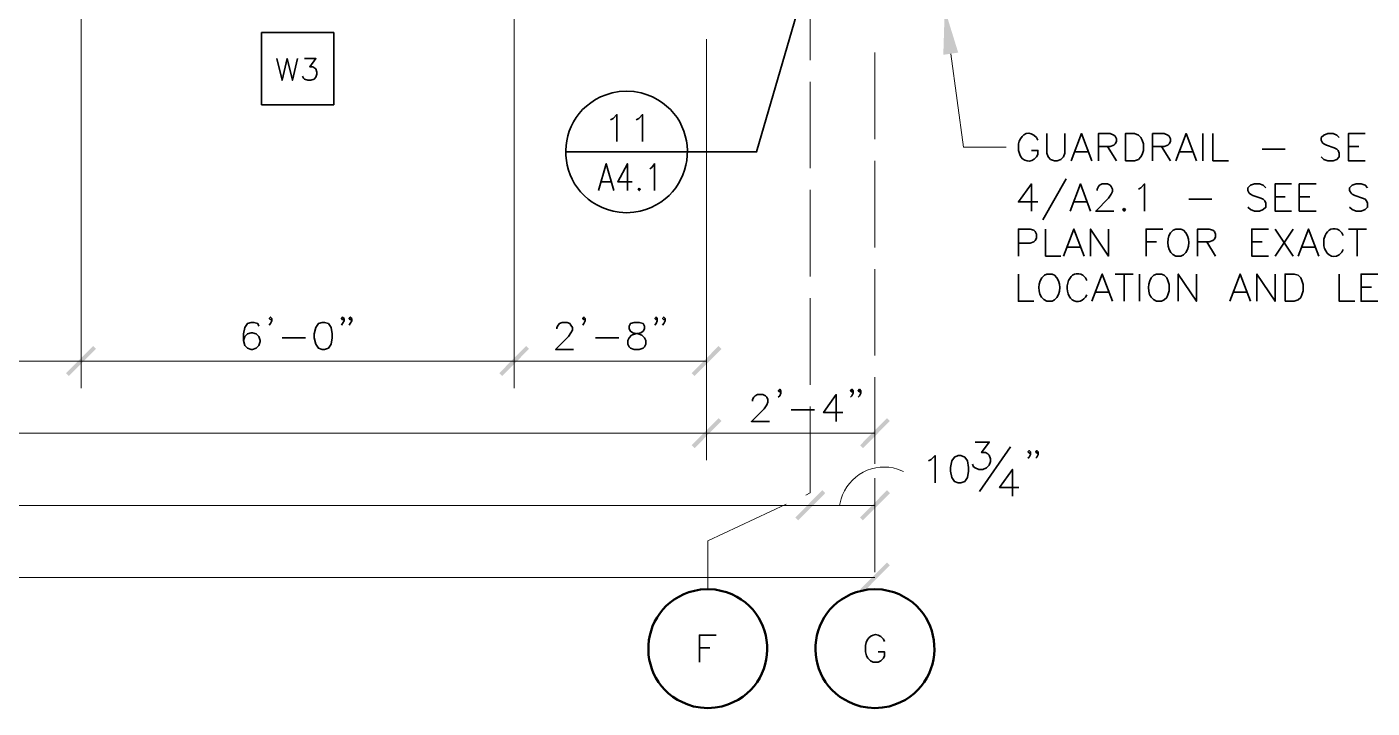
# Model space of a CAD drawing. Header units: inches. Extents: x 5 to 516, y -193 to 129.
# Drawn here: x 259.33 to 277.97, y 28 to 37.44 of the extents above; entities that cross this region are included whole.
import ezdxf

# ---------------------------------------------------------------- set-up
doc = ezdxf.new("R2010")
doc.units = ezdxf.units.IN
doc.header["$MEASUREMENT"] = 0
doc.linetypes.add('PDF_IMPORT', pattern=[1, 0.8, -0.2])
doc.layers.add('PDF2_Geometry', color=7, linetype='Continuous')
doc.layers.add('PDF2_Solid Fills', color=7, linetype='Continuous')

msp = doc.modelspace()

# ---------------------------------------------------------------- hatches: boundary and pattern name
at = {"layer": 'PDF2_Solid Fills', "transparency": 33554559}
for points in [[(259.9086833, 32.6034135), (260.2853517, 32.9800819), (260.2453517, 33.0200819), (259.8686833, 32.6434135)], [(265.8720153, 32.6434152), (265.912017, 32.6034135), (266.2853505, 32.9800801), (266.2453487, 33.0200819)], [(270.8720174, 31.6434135), (270.9120174, 31.6034134), (271.2853508, 31.9800818), (271.2453507, 32.0200801)], [(270.0153498, 30.6034134), (270.3886849, 30.9800817), (270.3486849, 31.0200817), (269.9753498, 30.6434134)], [(270.8720174, 30.6434134), (270.9120174, 30.6034134), (271.2853508, 30.9800817), (271.2453507, 31.0200801)], [(270.8720174, 29.6434133), (270.9120174, 29.6034133), (271.2853508, 29.9800816), (271.2453507, 30.02008)]]:
    msp.add_hatch(color=256, dxfattribs=at).paths.add_polyline_path(points)

# ---------------------------------------------------------------- linework, layer by layer
at = {"layer": 'PDF2_Geometry', "linetype": 'PDF_IMPORT', "lineweight": 15, "ltscale": 1.5}
for points in [[(268.7620183, 29.6500797), (268.7620183, 30.3167464), (270.1820173, 30.9834143), (270.1820183, 41.3367466)], [(271.0786841, 37.0867495), (271.0786841, 29.6500793)]]:
    msp.add_lwpolyline(points, dxfattribs=at)
at = {"layer": 'PDF2_Geometry', "lineweight": 35}
for points in [[(268.4786829, 35.7100811), (269.438683, 35.7100811), (270.1553497, 38.1900813)], [(262.7886834, 37.0034162), (262.8620167, 36.7034162), (262.9320167, 37.0034162), (263.0053501, 36.7034162), (263.0753501, 37.0034162)], [(263.1753513, 37.0034162), (263.332018, 37.0034162), (263.2453513, 36.8900828), (263.2886846, 36.8900828), (263.3186846, 36.8734162), (263.332018, 36.8600828), (263.3453513, 36.8167495), (263.3453513, 36.7900828), (263.332018, 36.7467495), (263.3053513, 36.7167495), (263.262018, 36.7034162), (263.2186846, 36.7034162), (263.1753513, 36.7167495), (263.162018, 36.7334162), (263.1453513, 36.7600828)], [(267.4353499, 36.5300808), (267.5353499, 36.5500808), (267.6353499, 36.5534141), (267.7386832, 36.5500808), (267.8386832, 36.5300808)], [(267.4120155, 36.1567466), (267.4486821, 36.1734133), (267.5020155, 36.2267466), (267.5020155, 35.8534132)], [(267.7686846, 36.1567466), (267.8053513, 36.1734133), (267.8586846, 36.2267466), (267.8586846, 35.8534132)], [(273.0653507, 35.8200813), (273.0653507, 35.7300813), (273.0853507, 35.6767479)], [(273.3353507, 35.8734146), (273.3153507, 35.9100813), (273.2820173, 35.9434146)], [(273.4586841, 35.9634143), (273.4586841, 35.6934143), (273.4786841, 35.640081), (273.5120174, 35.6067476), (273.5653508, 35.5867476), (273.6020174, 35.5867476), (273.6553508, 35.6067476), (273.6920174, 35.640081), (273.7086841, 35.6934143), (273.7086841, 35.9634143)], [(273.7986839, 35.5867494), (273.9420172, 35.9634161), (274.0853505, 35.5867494)], [(274.1753522, 35.5867494), (274.1753522, 35.9634161), (274.3353522, 35.9634161), (274.3886855, 35.9434161), (274.4053522, 35.9267494), (274.4253522, 35.8900828), (274.4253522, 35.8567494), (274.4053522, 35.8200828), (274.3886855, 35.8034161), (274.3353522, 35.7834161), (274.1753522, 35.7834161)], [(274.9253522, 35.5867494), (274.9253522, 35.9634161), (275.0853522, 35.9634161), (275.1386856, 35.9434161), (275.1553523, 35.9267494), (275.1753523, 35.8900828), (275.1753523, 35.8567494), (275.1553523, 35.8200828), (275.1386856, 35.8034161), (275.0853522, 35.7834161), (274.9253522, 35.7834161)], [(275.2453511, 35.5867494), (275.3886845, 35.9634161), (275.5320178, 35.5867494)], [(275.6220177, 35.9634143), (275.6220177, 35.5867476)], [(275.7620188, 35.9634143), (275.7620188, 35.5867476), (275.9786855, 35.5867476)], [(277.512019, 35.9100798), (277.4786856, 35.9434131), (277.4253523, 35.9634131), (277.352019, 35.9634131), (277.2986856, 35.9434131), (277.262019, 35.9100798), (277.262019, 35.8734131), (277.282019, 35.8367464), (277.2986856, 35.8200798), (277.3353523, 35.8034131), (277.442019, 35.7667464), (277.4786856, 35.7500798), (277.4953523, 35.7300798), (277.512019, 35.6934131), (277.512019, 35.6400798), (277.4786856, 35.6067464), (277.4253523, 35.5867464), (277.352019, 35.5867464), (277.2986856, 35.6067464), (277.262019, 35.6400798)], [(277.8720172, 35.5867494), (277.6386839, 35.5867494), (277.6386839, 35.9634161), (277.8720172, 35.9634161)], [(266.7920169, 35.7100811), (268.4786838, 35.7100811)], [(273.3153507, 35.6400813), (273.3353507, 35.6767479), (273.3353507, 35.7300813), (273.2453507, 35.7300813)], [(273.8520184, 35.7134143), (274.0320184, 35.7134143)], [(274.2986839, 35.7834149), (274.4253506, 35.5867482)], [(275.048684, 35.7834149), (275.1753506, 35.5867482)], [(275.298684, 35.7134143), (275.478684, 35.7134143)], [(276.4420183, 35.7500795), (276.7620184, 35.7500795)], [(277.6386839, 35.7834149), (277.7820172, 35.7834149)], [(267.2486854, 35.1734125), (267.355352, 35.5467459), (267.4620187, 35.1734125)], [(267.6486827, 35.1734143), (267.6486827, 35.5467476), (267.5153493, 35.2967476), (267.7153494, 35.2967476)], [(267.9586837, 35.4767471), (267.9853503, 35.4934138), (268.0253503, 35.5467471), (268.0253503, 35.1734137)], [(267.2886837, 35.2967476), (267.4220171, 35.2967476)], [(273.2453509, 34.8900821), (273.2453509, 35.2667488), (273.0653509, 35.0167488), (273.335351, 35.0167488)], [(273.7286833, 35.3367494), (273.4053499, 34.7667493)], [(273.7820179, 34.8900805), (273.9253512, 35.2667472), (274.0653512, 34.8900805)], [(274.1553513, 35.1767491), (274.1553513, 35.1934158), (274.1753513, 35.2300824), (274.192018, 35.2500824), (274.2286846, 35.2667491), (274.2986846, 35.2667491), (274.3353513, 35.2500824), (274.352018, 35.2300824), (274.3686846, 35.1934158), (274.3686846, 35.1600824), (274.352018, 35.1234158), (274.3153513, 35.0700824), (274.1386846, 34.8900824), (274.3886846, 34.8900824)], [(274.7286834, 35.1934151), (274.7620167, 35.2134151), (274.8153501, 35.2667484), (274.8153501, 34.8900817)], [(276.4953512, 35.2134143), (276.4586845, 35.250081), (276.4053512, 35.2667476), (276.3353512, 35.2667476), (276.2820179, 35.250081), (276.2453512, 35.2134143), (276.2453512, 35.1767476), (276.2620179, 35.1400809), (276.2820179, 35.1234143), (276.3153512, 35.1067476), (276.4253512, 35.0700809), (276.4586845, 35.0534143), (276.4786845, 35.0334143), (276.4953512, 35.0000809), (276.4953512, 34.9434143), (276.4586845, 34.9100809), (276.4053512, 34.8900809), (276.3353512, 34.8900809), (276.2820179, 34.9100809), (276.2453512, 34.9434143)], [(276.8520178, 34.8900805), (276.6220178, 34.8900805), (276.6220178, 35.2667472), (276.8520178, 35.2667472)], [(277.1920177, 34.8900805), (276.9586844, 34.8900805), (276.9586844, 35.2667472), (277.1920177, 35.2667472)], [(277.9053516, 35.2134143), (277.8720183, 35.250081), (277.8153516, 35.2667476), (277.7453516, 35.2667476), (277.6920182, 35.250081), (277.6553516, 35.2134143), (277.6553516, 35.1767476), (277.6753516, 35.1400809), (277.6920182, 35.1234143), (277.7286849, 35.1067476), (277.8353516, 35.0700809), (277.8720183, 35.0534143), (277.8886849, 35.0334143), (277.9053516, 35.0000809), (277.9053516, 34.9434143), (277.8720183, 34.9100809), (277.8153516, 34.8900809), (277.7453516, 34.8900809), (277.6920182, 34.9100809), (277.6553516, 34.9434143)], [(275.4253523, 35.053414), (275.7453523, 35.053414)], [(276.6220178, 35.0867494), (276.7620178, 35.0867494)], [(276.9586844, 35.0867494), (277.1020177, 35.0867494)], [(267.7386832, 34.873414), (267.6353499, 34.8667473), (267.5353499, 34.873414)], [(273.8353507, 35.0167488), (274.0120174, 35.0167488)], [(273.0653498, 34.2667488), (273.0653498, 34.6400821), (273.2286831, 34.6400821), (273.2820165, 34.6234155), (273.2986831, 34.6067488), (273.3153498, 34.5700821), (273.3153498, 34.5167488), (273.2986831, 34.4800821), (273.2820165, 34.4634154), (273.2286831, 34.4434154), (273.0653498, 34.4434154)], [(273.4420181, 34.6400805), (273.4420181, 34.2667471), (273.6553515, 34.2667471)], [(273.6920181, 34.2667488), (273.8353515, 34.6400821), (273.9786848, 34.2667488)], [(274.0653499, 34.2667488), (274.0653499, 34.6400821), (274.3153499, 34.2667488), (274.3153499, 34.6400821)], [(274.8353508, 34.2667488), (274.8353508, 34.6400821), (275.0653508, 34.6400821)], [(275.3520178, 34.6234138), (275.3153511, 34.6400805), (275.2453511, 34.6400805), (275.2086844, 34.6234138), (275.1753511, 34.5867472)], [(275.548684, 34.2667488), (275.548684, 34.6400821), (275.708684, 34.6400821), (275.7620173, 34.6234155), (275.7820173, 34.6067488), (275.798684, 34.5700821), (275.798684, 34.5334154), (275.7820173, 34.5000821), (275.7620173, 34.4800821), (275.708684, 34.4634154), (275.548684, 34.4634154)], [(276.5320174, 34.2667488), (276.2986841, 34.2667488), (276.2986841, 34.6400821), (276.5320174, 34.6400821)], [(276.6220178, 34.6400805), (276.8720178, 34.2667471)], [(276.8720178, 34.6400805), (276.6220178, 34.2667471)], [(276.9420184, 34.2667488), (277.0853517, 34.6400821), (277.2286851, 34.2667488)], [(277.3153501, 34.553414), (277.2986835, 34.5000806), (277.2986835, 34.4100806)], [(277.5653501, 34.553414), (277.5486835, 34.5867473), (277.5120168, 34.623414)], [(277.6386839, 34.6400805), (277.8886839, 34.6400805)], [(277.762019, 34.6400805), (277.762019, 34.2667471)], [(273.745351, 34.3900805), (273.925351, 34.3900805)], [(274.8353508, 34.4634142), (274.9786841, 34.4634142)], [(275.6753523, 34.4634142), (275.7986856, 34.2667475)], [(276.2986841, 34.4634142), (276.4420174, 34.4634142)], [(276.9953512, 34.3900805), (277.1753513, 34.3900805)], [(277.5120168, 34.2834139), (277.5486835, 34.3200806), (277.5653501, 34.3567473)], [(275.2453511, 34.2667471), (275.3153511, 34.2667471), (275.3520178, 34.2834138)], [(273.0653498, 34.0167487), (273.0653498, 33.640082), (273.2820165, 33.640082)], [(273.5653508, 34.0000821), (273.5320174, 34.0167487), (273.4586841, 34.0167487), (273.4253508, 34.0000821), (273.3886841, 33.9634154)], [(274.0120187, 33.926749), (273.995352, 33.9634157), (273.9586854, 34.0000823)], [(274.0853507, 33.6400804), (274.2286841, 34.0167471), (274.3686841, 33.6400804)], [(274.4053513, 34.0167487), (274.6553513, 34.0167487)], [(274.5320179, 34.0167487), (274.5320179, 33.640082)], [(274.7453511, 34.0167487), (274.7453511, 33.640082)], [(274.9786834, 33.640082), (275.0486834, 33.640082), (275.0853501, 33.660082), (275.1220167, 33.6934154), (275.1386834, 33.730082), (275.1553501, 33.7834154), (275.1553501, 33.8734154), (275.1386834, 33.9267487), (275.1220167, 33.9634154), (275.0853501, 34.0000821), (275.0486834, 34.0167487), (274.9786834, 34.0167487), (274.9420167, 34.0000821), (274.9053501, 33.9634154)], [(275.282018, 33.6400804), (275.282018, 34.0167471), (275.532018, 33.6400804), (275.532018, 34.0167471)], [(275.9953512, 33.6400804), (276.1386845, 34.0167471), (276.2820179, 33.6400804)], [(276.3720178, 33.6400804), (276.3720178, 34.0167471), (276.6220178, 33.6400804), (276.6220178, 34.0167471)], [(277.512019, 34.0167487), (277.512019, 33.640082), (277.7286857, 33.640082)], [(278.0486835, 33.6400804), (277.8153502, 33.6400804), (277.8153502, 34.0167471), (278.0486835, 34.0167471)], [(274.1386836, 33.7667487), (274.3153503, 33.7667487)], [(276.048684, 33.7667487), (276.228684, 33.7667487)], [(277.8153502, 33.8367493), (277.9586835, 33.8367493)], [(273.4586841, 33.640082), (273.5320174, 33.640082), (273.5653508, 33.660082)], [(262.722016, 33.40008), (262.702016, 33.3834133), (262.6853494, 33.40008), (262.702016, 33.42008), (262.722016, 33.40008), (262.722016, 33.3667467), (262.702016, 33.33008), (262.6853494, 33.31008)], [(263.7220161, 33.40008), (263.7020161, 33.3834133), (263.6853494, 33.40008), (263.7020161, 33.42008), (263.7220161, 33.40008), (263.7220161, 33.3667467), (263.7020161, 33.33008), (263.6853494, 33.31008)], [(263.8286818, 33.40008), (263.8086818, 33.3834133), (263.7920152, 33.40008), (263.8086818, 33.42008), (263.8286818, 33.40008), (263.8286818, 33.3667467), (263.8086818, 33.33008), (263.7920152, 33.31008)], [(267.0620161, 33.40008), (267.0453494, 33.3834133), (267.0286828, 33.40008), (267.0453494, 33.42008), (267.0620161, 33.40008), (267.0620161, 33.3667467), (267.0453494, 33.33008), (267.0286828, 33.31008)], [(268.0620162, 33.40008), (268.0453495, 33.3834133), (268.0286828, 33.40008), (268.0453495, 33.42008), (268.0620162, 33.40008), (268.0620162, 33.3667467), (268.0453495, 33.33008), (268.0286828, 33.31008)], [(268.1720185, 33.40008), (268.1520185, 33.3834133), (268.1353518, 33.40008), (268.1520185, 33.42008), (268.1720185, 33.40008), (268.1720185, 33.3667467), (268.1520185, 33.33008), (268.1353518, 33.31008)], [(262.5420166, 33.2934143), (262.5253499, 33.3300809), (262.4720166, 33.3467476), (262.4353499, 33.3467476), (262.3820165, 33.3300809), (262.3453499, 33.2767476), (262.3286832, 33.1867476), (262.3286832, 33.0967476), (262.3453499, 33.0267476), (262.3820165, 32.9900809), (262.4353499, 32.9734142), (262.4520165, 32.9734142), (262.5053499, 32.9900809), (262.5420166, 33.0267476), (262.5586832, 33.0800809), (262.5586832, 33.0967476), (262.5420166, 33.1500809), (262.5053499, 33.1867476), (262.4520165, 33.2034143), (262.4353499, 33.2034143), (262.3820165, 33.1867476), (262.3453499, 33.1500809), (262.3286832, 33.0967476)], [(266.6720184, 33.2567457), (266.6720184, 33.2767457), (266.688685, 33.310079), (266.7053517, 33.330079), (266.7420184, 33.3467457), (266.8120184, 33.3467457), (266.8486851, 33.330079), (266.8653517, 33.310079), (266.8853517, 33.2767457), (266.8853517, 33.240079), (266.8653517, 33.2034124), (266.8320184, 33.150079), (266.6520184, 32.9734123), (266.9020184, 32.9734123)], [(262.8620171, 33.133414), (263.1853505, 33.133414)], [(267.2053504, 33.133414), (267.5286838, 33.133414)], [(269.3820168, 32.2567456), (269.3820168, 32.2767456), (269.3986835, 32.310079), (269.4186835, 32.330079), (269.4520168, 32.3467456), (269.5253502, 32.3467456), (269.5620168, 32.330079), (269.5786835, 32.310079), (269.5953502, 32.2767456), (269.5953502, 32.2400789), (269.5786835, 32.2034123), (269.5420168, 32.1500789), (269.3653502, 31.9734123), (269.6153502, 31.9734123)], [(269.7753511, 32.4000799), (269.7586845, 32.3834132), (269.7386845, 32.4000799), (269.7586845, 32.4200799), (269.7753511, 32.4000799), (269.7753511, 32.3667466), (269.7586845, 32.3300799), (269.7386845, 32.3100799)], [(270.5420172, 31.973412), (270.5420172, 32.3467454), (270.3653505, 32.0967453), (270.6320172, 32.0967453)], [(270.7753512, 32.4000799), (270.7586846, 32.3834132), (270.7386846, 32.4000799), (270.7586846, 32.4200799), (270.7753512, 32.4000799), (270.7753512, 32.3667466), (270.7586846, 32.3300799), (270.7386846, 32.3100799)], [(270.882017, 32.4000799), (270.8653503, 32.3834132), (270.8453503, 32.4000799), (270.8653503, 32.4200799), (270.882017, 32.4000799), (270.882017, 32.3667466), (270.8653503, 32.3300799), (270.8453503, 32.3100799)], [(269.9186837, 32.1334139), (270.2386838, 32.1334139)], [(272.4653504, 31.6867484), (272.6620171, 31.6867484), (272.5553504, 31.5434151), (272.6086838, 31.5434151), (272.6420171, 31.5267484), (272.6620171, 31.5067484), (272.6786838, 31.4534151), (272.6786838, 31.4200817), (272.6620171, 31.3667484), (272.6253504, 31.3300817), (272.5720171, 31.3100817), (272.5186837, 31.3100817), (272.4653504, 31.3300817), (272.4453504, 31.3467484), (272.4286837, 31.3834151)], [(272.5253514, 31.0034157), (272.9553514, 31.6200824)], [(273.2320165, 31.5534137), (273.2153498, 31.5334137), (273.1986831, 31.5534137), (273.2153498, 31.5700804), (273.2320165, 31.5534137), (273.2320165, 31.516747), (273.2153498, 31.4800804), (273.1986831, 31.4634137)], [(273.3386839, 31.5534137), (273.3220172, 31.5334137), (273.3053505, 31.5534137), (273.3220172, 31.5700804), (273.3386839, 31.5534137), (273.3386839, 31.516747), (273.3220172, 31.4800804), (273.3053505, 31.4634137)], [(271.8220178, 31.4267488), (271.8586844, 31.4467488), (271.9120178, 31.5000821), (271.9120178, 31.1234154)], [(272.9820164, 30.9367467), (272.9820164, 31.3100801), (272.8053498, 31.0600801), (273.0720164, 31.0600801)], [(268.6453496, 28.6367468), (268.6453496, 29.0134135), (268.8786829, 29.0134135)], [(271.2120171, 28.9234137), (271.1953504, 28.956747), (271.1586838, 28.9934137)], [(268.6453496, 28.833414), (268.7886829, 28.833414)], [(270.9453504, 28.8700804), (270.9453504, 28.7800804), (270.9620171, 28.726747), (270.9786838, 28.6900804), (271.0153504, 28.6534137), (271.0520171, 28.636747), (271.1220171, 28.636747), (271.1586838, 28.6534137), (271.1953504, 28.6900804), (271.2120171, 28.726747), (271.2120171, 28.7800804), (271.1220171, 28.7800804)]]:
    msp.add_lwpolyline(points, dxfattribs=at)
at = {"layer": 'PDF2_Geometry', "lineweight": 15}
for points in [[(260.0786815, 32.4367468), (260.0786815, 37.566747)], [(266.078682, 32.4367468), (266.078682, 37.566747)], [(270.1820183, 31.1867467), (270.1820183, 31.0600801)]]:
    msp.add_lwpolyline(points, close=True, dxfattribs=at)
at = {"layer": 'PDF2_Geometry', "lineweight": 35}
for points in [[(262.5786817, 36.3634151), (262.5786817, 37.3634151), (263.5786818, 37.3634151), (263.5786818, 36.3634151)], [(274.5486839, 35.5867494), (274.5486839, 35.9634161), (274.6753506, 35.9634161), (274.7286839, 35.9434161), (274.7620173, 35.9100828), (274.7820173, 35.8734161), (274.7986839, 35.8200828), (274.7986839, 35.7300828), (274.7820173, 35.6767494), (274.7620173, 35.6400827), (274.7286839, 35.6067494), (274.6753506, 35.5867494)], [(267.8120162, 35.2067479), (267.7986828, 35.1900812), (267.8120162, 35.1734145), (267.8253495, 35.1900812)], [(274.5320179, 34.9267491), (274.5120179, 34.9100824), (274.5320179, 34.8900824), (274.5486846, 34.9100824)], [(276.7620189, 33.6400804), (276.7620189, 34.0167471), (276.8886856, 34.0167471), (276.9420189, 34.0000804), (276.9786856, 33.9634138), (276.9953523, 33.9267471), (277.0120189, 33.8734138), (277.0120189, 33.7834138), (276.9953523, 33.7300804), (276.9786856, 33.6934138), (276.9420189, 33.6600804), (276.8886856, 33.6400804)], [(263.4186815, 33.3467454), (263.3653482, 33.3300788), (263.3286815, 33.2767454), (263.3086815, 33.1867454), (263.3086815, 33.1334121), (263.3286815, 33.0434121), (263.3653482, 32.9900787), (263.4186815, 32.9734121), (263.4520149, 32.9734121), (263.5053482, 32.9900787), (263.5420149, 33.0434121), (263.5586815, 33.1334121), (263.5586815, 33.1867454), (263.5420149, 33.2767454), (263.5053482, 33.3300788), (263.4520149, 33.3467454)], [(267.742019, 33.3467454), (267.6886857, 33.3300788), (267.672019, 33.2934121), (267.672019, 33.2567454), (267.6886857, 33.2234121), (267.7253523, 33.2034121), (267.7953523, 33.1867454), (267.8486857, 33.1700787), (267.8853524, 33.1334121), (267.902019, 33.0967454), (267.902019, 33.0434121), (267.8853524, 33.0067454), (267.8653523, 32.9900787), (267.812019, 32.9734121), (267.742019, 32.9734121), (267.6886857, 32.9900787), (267.672019, 33.0067454), (267.652019, 33.0434121), (267.652019, 33.0967454), (267.672019, 33.1334121), (267.7053523, 33.1700787), (267.7586857, 33.1867454), (267.832019, 33.2034121), (267.8653523, 33.2234121), (267.8853524, 33.2567454), (267.8853524, 33.2934121), (267.8653523, 33.3300788), (267.812019, 33.3467454)], [(272.2320164, 31.5000792), (272.178683, 31.4800792), (272.1420164, 31.4267458), (272.1253497, 31.3367458), (272.1253497, 31.2834125), (272.1420164, 31.1967458), (272.178683, 31.1434125), (272.2320164, 31.1234125), (272.2686831, 31.1234125), (272.3220164, 31.1434125), (272.3586831, 31.1967458), (272.3753497, 31.2834125), (272.3753497, 31.3367458), (272.3586831, 31.4267458), (272.3220164, 31.4800792), (272.2686831, 31.5000792)]]:
    msp.add_lwpolyline(points, close=True, dxfattribs=at)
at = {"layer": 'PDF2_Geometry', "lineweight": 15}
for points in [[(268.7453489, 31.4367484), (268.7453489, 37.2734154), (268.7453489, 31.5600818)], [(268.7453489, 37.2734154), (268.7453489, 32.4367485)], [(272.1286839, 37.0700801), (272.3053505, 35.7767467), (272.8953506, 35.7767467)], [(248.7453473, 32.8100802), (250.0786807, 32.8100802), (254.0786811, 32.8100802), (255.4120145, 32.8100802), (260.0786815, 32.8100802), (266.078682, 32.8100802), (268.7453489, 32.8100802)], [(271.0786841, 32.0600802), (271.0786841, 32.1867468)], [(193.2120109, 31.8100801), (268.3686806, 31.8100801)], [(271.0786824, 31.8100801), (268.7453489, 31.8100801), (268.3686822, 31.8100801)], [(271.0786841, 31.0600801), (271.0786841, 31.1867467)], [(193.2120109, 30.8100801), (270.1820149, 30.8100801)], [(270.1820183, 30.8100801), (271.0786849, 30.8100801)], [(271.0786841, 30.06008), (271.0786841, 30.1867467)], [(193.2120109, 29.81008), (271.0786824, 29.81008)]]:
    msp.add_lwpolyline(points, dxfattribs=at)
msp.add_lwpolyline([(271.4753499, 31.2800813), (271.3920166, 31.3134146, 0.4169555203), (270.6086832, 30.9000813), (270.5886832, 30.8100813)], format="xyb", dxfattribs=at)
at = {"layer": 'PDF2_Geometry', "lineweight": 50}
for points in [[(268.6620183, 29.643414), (268.7620183, 29.6500808), (268.8620183, 29.643414)], [(270.9786841, 29.643414), (271.0786841, 29.6500808), (271.1786841, 29.643414)], [(268.958685, 28.0234139), (268.8620183, 28.0067472), (268.7620183, 28.0000806), (268.6620183, 28.0067472), (268.5653516, 28.0234139)], [(271.2753508, 28.0234139), (271.1786841, 28.0067472), (271.0786841, 28.0000806), (270.9786841, 28.0067472), (270.8820174, 28.0234139)]]:
    msp.add_lwpolyline(points, dxfattribs=at)
at = {"layer": 'PDF2_Geometry', "lineweight": 35}
msp.add_ellipse((273.8873076, 33.8290623), major_axis=(0.0030839, 0.1943236), ratio=0.7497252857, start_param=1.0560121519, end_param=4.1898888155, dxfattribs=at)
for points in [[(267.5353499, 34.873414), (266.6036831, 35.0148029), (266.5284054, 36.2802474), (267.4353499, 36.5300808)], [(267.8386832, 36.5300808), (268.7440166, 36.2790808), (268.6696833, 35.0163584), (267.7386832, 34.873414)], [(273.2820173, 35.9434146), (273.1807396, 36.0156368), (273.086184, 35.9239702), (273.0653507, 35.8200813)], [(273.0853507, 35.6767479), (273.1170729, 35.5798035), (273.2442396, 35.5405812), (273.3153507, 35.6400813)], [(277.5120168, 34.623414), (277.4322946, 34.6763584), (277.3515168, 34.6306362), (277.3153501, 34.553414)], [(275.1753511, 34.5867472), (275.1022955, 34.4982471), (275.1314622, 34.2990805), (275.2453511, 34.2667471)], [(275.3520178, 34.2834138), (275.4520733, 34.365136), (275.4565733, 34.5405805), (275.3520178, 34.6234138)], [(277.2986835, 34.4100806), (277.315739, 34.3074695), (277.4075724, 34.2166362), (277.5120168, 34.2834139)], [(273.3886841, 33.9634154), (273.3192952, 33.8625821), (273.3364619, 33.692082), (273.4586841, 33.640082)], [(273.5653508, 33.660082), (273.6697397, 33.7383043), (273.6654619, 33.9196376), (273.5653508, 34.0000821)], [(273.9586854, 34.0000823), (273.8799631, 34.0514157), (273.7942409, 34.0109712), (273.7620187, 33.926749)], [(274.9053501, 33.9634154), (274.8446278, 33.8631932), (274.8539612, 33.6851376), (274.9786834, 33.640082)], [(271.1586838, 28.9934137), (271.0594615, 29.0664693), (270.9599615, 28.9720804), (270.9453504, 28.8700804)]]:
    msp.add_open_spline(points, degree=3, dxfattribs=at)
at = {"layer": 'PDF2_Geometry', "lineweight": 50}
for points in [[(268.5653516, 28.0234139), (267.6767404, 28.2695806), (267.7537959, 29.5060251), (268.6620183, 29.643414)], [(268.8620183, 29.643414), (269.7702406, 29.5060251), (269.8472961, 28.2695806), (268.958685, 28.0234139)], [(270.8820174, 28.0234139), (269.9922951, 28.2704139), (270.0697396, 29.5053584), (270.9786841, 29.643414)], [(271.1786841, 29.643414), (272.0869065, 29.5070251), (272.1626841, 28.2679139), (271.2753508, 28.0234139)]]:
    msp.add_open_spline(points, degree=3, dxfattribs=at)
at = {"layer": 'PDF2_Solid Fills', "lineweight": 35, "transparency": 33554559}
for points in [[(272.2320164, 37.0867495), (272.0453497, 37.6900829), (272.0253497, 37.0567495)], [(268.5386838, 32.6434135), (268.5786838, 32.6034135), (268.9120172, 33.0200802)], [(268.5786822, 32.6034152), (268.9120156, 33.0200819), (268.9520156, 32.9800819)], [(268.9120156, 32.0200818), (268.5786822, 31.6034151), (268.5386822, 31.6434151)], [(268.5520166, 31.6467467), (268.5786833, 31.62008), (268.9120167, 32.0034133)], [(268.5786822, 31.6200811), (268.9120156, 32.0034144), (268.9353489, 31.9767478)], [(268.9520173, 31.98008), (268.9120173, 32.02008), (268.578684, 31.6034133)]]:
    msp.add_solid(points, dxfattribs=at)

doc.saveas('drawing.dxf')
